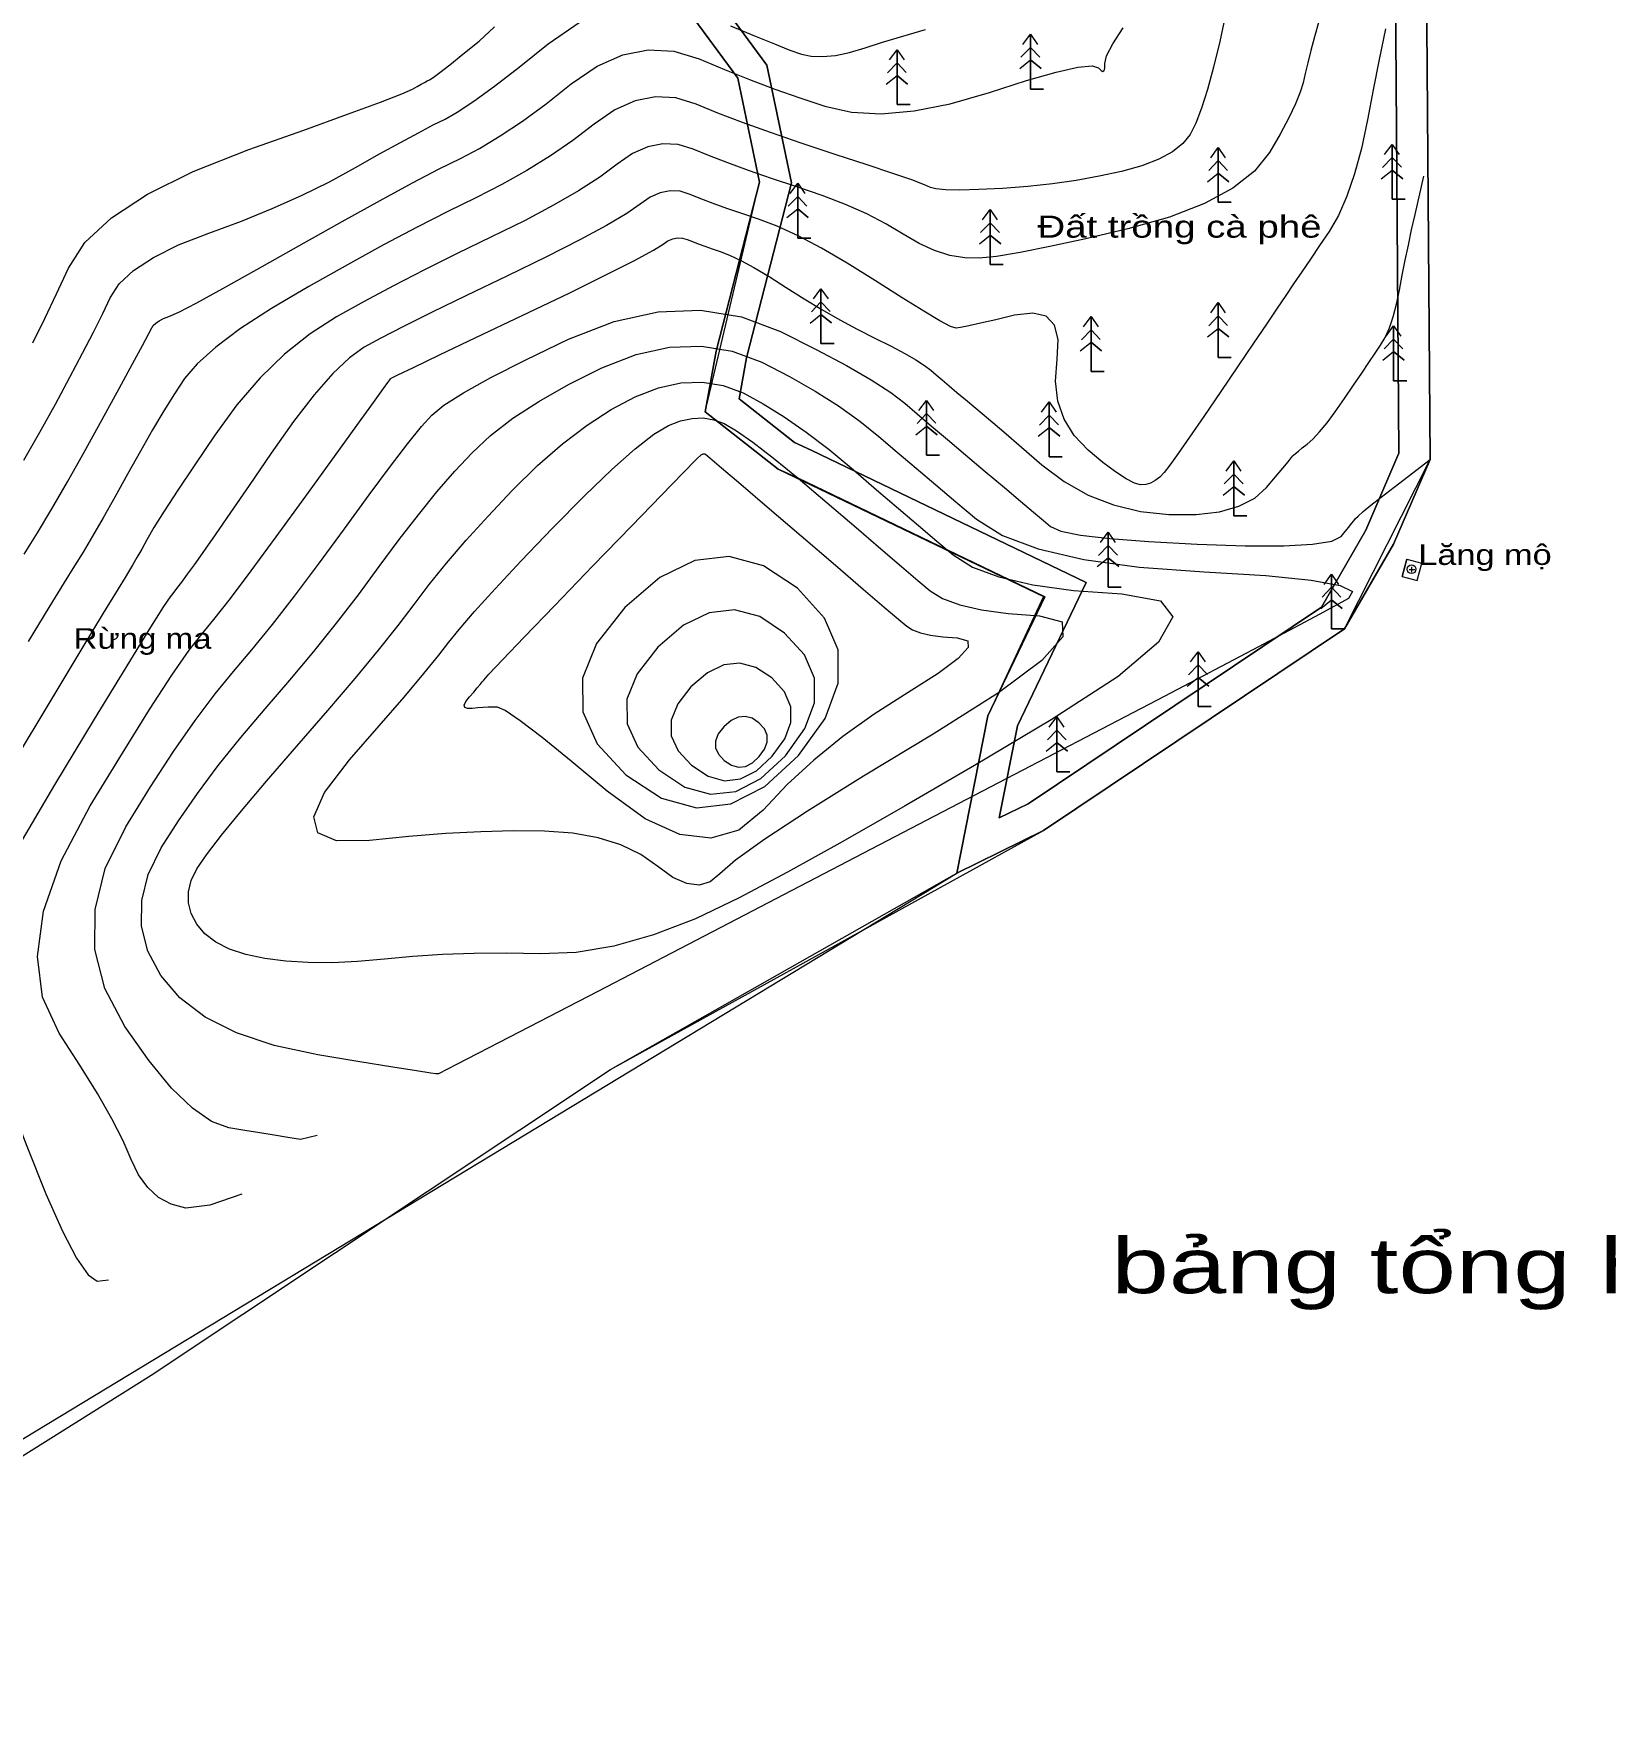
# Model space of a CAD drawing. Header units: metres. Extents: x 532950 to 537618, y 1849954 to 1853119.
# Drawn here: x 535865 to 536372, y 1850835 to 1851379 of the extents above; entities that cross this region are included whole.
import ezdxf

# ---------------------------------------------------------------- set-up
doc = ezdxf.new("R2010")
doc.units = ezdxf.units.M
doc.header["$LTSCALE"] = 3.1
for name, color, linetype, lineweight in [('12', 7, 'Continuous', 13), ('17', 7, 'Continuous', 13), ('28', 7, 'Continuous', 13), ('44', 7, 'Continuous', 13), ('55', 7, 'Continuous', 13), ('58', 7, 'Continuous', 13), ('60', 7, 'Continuous', 13)]:
    doc.layers.add(name, color=color, linetype=linetype, lineweight=lineweight)

msp = doc.modelspace()

# ---------------------------------------------------------------- linework, layer by layer
at = {"layer": '12'}
msp.add_lwpolyline([(536303.75, 1851437.51), (536305.22, 1851243.54), (536294.53, 1851218.71), (536280.22, 1851193.93), (536185.74, 1851130.6), (536176.46, 1851126.06), (536182.31, 1851155.74), (536204.46, 1851201.91), (536115.9, 1851244.58), (536110.47, 1851247.03), (536092.65, 1851261.06), (536095.02, 1851274.29), (536109.51, 1851330.68), (536101.59, 1851368.58), (536077.5, 1851401.44)], dxfattribs=at)
at = {"layer": '17'}
for points in [[(536070.25, 1851394.42), (536092.25, 1851364.42), (536099.25, 1851330.92), (536085.25, 1851276.42), (536081.75, 1851256.92), (536105.25, 1851238.42), (536111.67, 1851235.51), (536191.12, 1851197.24), (536172.75, 1851158.92), (536162.74, 1851108.23), (536190.75, 1851121.92), (536287.72, 1851186.92), (536303.48, 1851214.22), (536315.23, 1851241.52), (536313.75, 1851437.42)], [(536077.5, 1851401.44), (536101.59, 1851368.58), (536109.51, 1851330.68), (536095.02, 1851274.29), (536092.65, 1851261.06), (536110.47, 1851247.03), (536115.9, 1851244.58), (536204.46, 1851201.91), (536182.31, 1851155.74), (536176.46, 1851126.06), (536185.74, 1851130.6), (536280.22, 1851193.93), (536294.53, 1851218.71), (536305.22, 1851243.54), (536303.75, 1851437.51)]]:
    msp.add_lwpolyline(points, dxfattribs=at)
at = {"layer": '28'}
msp.add_lwpolyline([(536303.75, 1851437.51), (536305.22, 1851243.54), (536294.53, 1851218.71), (536280.22, 1851193.93), (536185.74, 1851130.6), (536176.46, 1851126.06), (536182.31, 1851155.74), (536204.46, 1851201.91), (536115.9, 1851244.58), (536110.47, 1851247.03), (536092.65, 1851261.06), (536095.02, 1851274.29), (536109.51, 1851330.68), (536101.59, 1851368.58), (536077.5, 1851401.44)], dxfattribs=at)
at = {"layer": '44'}
msp.add_lwpolyline([(535773.25, 1850864.92), (535903.25, 1850946.42), (536051.25, 1851044.92), (536162.74, 1851108.23), (536172.75, 1851158.92), (536191.19, 1851197.2), (536105.25, 1851238.42), (536081.75, 1851256.92), (536085.25, 1851276.42), (536099.25, 1851330.92), (536092.25, 1851364.42), (536070.25, 1851394.42), (536033.25, 1851423.42), (536027.01, 1851427.69), (536013.59, 1851432.64), (535998.04, 1851428.88), (535962.54, 1851429.31), (535934.6, 1851426.62), (535908.67, 1851430.64), (535888.47, 1851425.95), (535885.54, 1851425.42), (535879.64, 1851388.24), (535843.04, 1851396.21)], dxfattribs=at)
at = {"layer": '55'}
for p, q in [((536183.46, 1851371.15), (536186.52, 1851374.35)), ((536186.52, 1851378.59), (536186.52, 1851360.92)), ((536189.5, 1851371.21), (536186.52, 1851374.35)), ((536140.46, 1851366.15), (536143.52, 1851369.35)), ((536143.52, 1851373.59), (536143.52, 1851355.92)), ((536146.5, 1851366.21), (536143.52, 1851369.35)), ((536183.04, 1851367.52), (536186.52, 1851370.3)), ((536189.93, 1851367.53), (536186.52, 1851370.3)), ((536140.04, 1851362.52), (536143.52, 1851365.3)), ((536146.93, 1851362.53), (536143.52, 1851365.3)), ((536186.52, 1851360.92), (536190.72, 1851360.92)), ((536143.52, 1851355.92), (536147.72, 1851355.92)), ((536247.02, 1851342.09), (536247.02, 1851324.42)), ((536303.02, 1851343.09), (536303.02, 1851325.42)), ((536243.96, 1851334.65), (536247.02, 1851337.85)), ((536250, 1851334.71), (536247.02, 1851337.85)), ((536299.96, 1851335.65), (536303.02, 1851338.85)), ((536306, 1851335.71), (536303.02, 1851338.85)), ((536111.52, 1851330.59), (536111.52, 1851312.92)), ((536243.54, 1851331.02), (536247.02, 1851333.8)), ((536250.43, 1851331.03), (536247.02, 1851333.8)), ((536299.54, 1851332.02), (536303.02, 1851334.8)), ((536306.43, 1851332.03), (536303.02, 1851334.8)), ((536108.46, 1851323.15), (536111.52, 1851326.35)), ((536114.5, 1851323.21), (536111.52, 1851326.35)), ((536303.02, 1851325.42), (536307.22, 1851325.42)), ((536108.04, 1851319.52), (536111.52, 1851322.3)), ((536114.93, 1851319.53), (536111.52, 1851322.3)), ((536173.52, 1851322.09), (536173.52, 1851304.42)), ((536247.02, 1851324.42), (536251.22, 1851324.42)), ((536170.46, 1851314.65), (536173.52, 1851317.85)), ((536176.5, 1851314.71), (536173.52, 1851317.85)), ((536111.52, 1851312.92), (536115.72, 1851312.92)), ((536170.04, 1851311.02), (536173.52, 1851313.8)), ((536176.93, 1851311.03), (536173.52, 1851313.8)), ((536173.52, 1851304.42), (536177.72, 1851304.42)), ((536119.02, 1851296.59), (536119.02, 1851278.92)), ((536115.54, 1851285.52), (536119.02, 1851288.3)), ((536115.96, 1851289.15), (536119.02, 1851292.35)), ((536122, 1851289.21), (536119.02, 1851292.35)), ((536122.43, 1851285.53), (536119.02, 1851288.3)), ((536206.02, 1851287.59), (536206.02, 1851269.92)), ((536243.96, 1851284.65), (536247.02, 1851287.85)), ((536247.02, 1851292.09), (536247.02, 1851274.42)), ((536250, 1851284.71), (536247.02, 1851287.85)), ((536202.96, 1851280.15), (536206.02, 1851283.35)), ((536209, 1851280.21), (536206.02, 1851283.35)), ((536243.54, 1851281.02), (536247.02, 1851283.8)), ((536250.43, 1851281.03), (536247.02, 1851283.8)), ((536303.52, 1851284.59), (536303.52, 1851266.92)), ((536119.02, 1851278.92), (536123.22, 1851278.92)), ((536202.54, 1851276.52), (536206.02, 1851279.3)), ((536209.43, 1851276.53), (536206.02, 1851279.3)), ((536300.04, 1851273.52), (536303.52, 1851276.3)), ((536300.46, 1851277.15), (536303.52, 1851280.35)), ((536306.5, 1851277.21), (536303.52, 1851280.35)), ((536306.93, 1851273.53), (536303.52, 1851276.3)), ((536247.02, 1851274.42), (536251.22, 1851274.42)), ((536206.02, 1851269.92), (536210.22, 1851269.92)), ((536303.52, 1851266.92), (536307.72, 1851266.92)), ((536153.02, 1851260.59), (536153.02, 1851242.92)), ((536192.52, 1851260.09), (536192.52, 1851242.42)), ((536149.96, 1851253.15), (536153.02, 1851256.35)), ((536156, 1851253.21), (536153.02, 1851256.35)), ((536189.46, 1851252.65), (536192.52, 1851255.85)), ((536195.5, 1851252.71), (536192.52, 1851255.85)), ((536149.54, 1851249.52), (536153.02, 1851252.3)), ((536156.43, 1851249.53), (536153.02, 1851252.3)), ((536189.04, 1851249.02), (536192.52, 1851251.8)), ((536195.93, 1851249.03), (536192.52, 1851251.8)), ((536153.02, 1851242.92), (536157.22, 1851242.92)), ((536192.52, 1851242.42), (536196.72, 1851242.42)), ((536252.02, 1851241.09), (536252.02, 1851223.42)), ((536248.54, 1851230.02), (536252.02, 1851232.8)), ((536248.96, 1851233.65), (536252.02, 1851236.85)), ((536255, 1851233.71), (536252.02, 1851236.85)), ((536255.43, 1851230.03), (536252.02, 1851232.8)), ((536252.02, 1851223.42), (536256.22, 1851223.42)), ((536211.52, 1851218.09), (536211.52, 1851200.42)), ((536208.46, 1851210.65), (536211.52, 1851213.85)), ((536214.5, 1851210.71), (536211.52, 1851213.85)), ((536208.04, 1851207.02), (536211.52, 1851209.8)), ((536214.93, 1851207.03), (536211.52, 1851209.8)), ((536307.73, 1851209.45), (536306.24, 1851203.84)), ((536306.24, 1851203.84), (536307.73, 1851209.45)), ((536307.73, 1851209.45), (536312.56, 1851208.17)), ((536308.51, 1851206.09), (536310.39, 1851206.09)), ((536309.31, 1851206.99), (536309.31, 1851205.18)), ((536311.08, 1851202.56), (536312.56, 1851208.17)), ((536211.52, 1851200.42), (536215.72, 1851200.42)), ((536280.46, 1851197.15), (536283.52, 1851200.35)), ((536283.52, 1851204.59), (536283.52, 1851186.92)), ((536286.5, 1851197.21), (536283.52, 1851200.35)), ((536306.24, 1851203.84), (536311.08, 1851202.56)), ((536280.04, 1851193.52), (536283.52, 1851196.3)), ((536286.93, 1851193.53), (536283.52, 1851196.3)), ((536283.52, 1851186.92), (536287.72, 1851186.92)), ((536240.52, 1851179.59), (536240.52, 1851161.92)), ((536237.46, 1851172.15), (536240.52, 1851175.35)), ((536243.5, 1851172.21), (536240.52, 1851175.35)), ((536237.04, 1851168.52), (536240.52, 1851171.3)), ((536243.93, 1851168.53), (536240.52, 1851171.3)), ((536195.02, 1851158.59), (536195.02, 1851140.92)), ((536240.52, 1851161.92), (536244.72, 1851161.92)), ((536191.96, 1851151.15), (536195.02, 1851154.35)), ((536198, 1851151.21), (536195.02, 1851154.35)), ((536191.54, 1851147.52), (536195.02, 1851150.3)), ((536198.43, 1851147.53), (536195.02, 1851150.3)), ((536195.02, 1851140.92), (536199.22, 1851140.92))]:
    msp.add_line(p, q, dxfattribs=at)
for points in [[(535712.15, 1850835.21), (536162.74, 1851108.23), (536172.75, 1851158.92), (536191.12, 1851197.24), (536105.25, 1851238.42), (536081.75, 1851256.92), (536099.25, 1851330.92), (536092.25, 1851364.42), (536070.25, 1851394.42), (536033.25, 1851423.42), (535934.6, 1851426.62), (535909.25, 1851430.46), (535890.75, 1851425.42), (535873.75, 1851389.92), (535771.25, 1851398.92)], [(536033.25, 1851423.42), (536070.25, 1851394.42), (536092.25, 1851364.42), (536099.25, 1851330.92), (536085.25, 1851276.42), (536081.75, 1851256.92), (536105.25, 1851238.42), (536190.75, 1851197.42), (536172.75, 1851158.92), (536162.74, 1851108.23)], [(536279.37, 1851382.66), (536278.05, 1851377.73), (536276.88, 1851373.3), (536275.88, 1851369.36), (536275.04, 1851365.92), (536274.36, 1851362.97), (536273.45, 1851359.91), (536271.9, 1851356.13), (536269.73, 1851351.63), (536266.94, 1851346.41), (536263.51, 1851340.47), (536258.69, 1851334.44), (536251.72, 1851328.97), (536242.58, 1851324.06), (536231.29, 1851319.69), (536217.84, 1851315.88), (536204.31, 1851312.68), (536192.76, 1851310.13), (536183.19, 1851308.23), (536175.6, 1851306.98), (536170, 1851306.39), (536165.33, 1851306.49), (536160.54, 1851307.32), (536155.64, 1851308.87), (536150.61, 1851311.15), (536145.47, 1851314.16), (536139.95, 1851317.47), (536133.76, 1851320.66), (536126.91, 1851323.71), (536119.4, 1851326.65), (536111.23, 1851329.45), (536103.1, 1851332.13), (536095.69, 1851334.68), (536089.02, 1851337.1), (536083.07, 1851339.38), (536077.86, 1851341.54), (536073, 1851343.03), (536068.12, 1851343.29), (536063.22, 1851342.33), (536058.3, 1851340.14), (536053.36, 1851336.74), (536047.78, 1851332.58), (536040.93, 1851328.16), (536032.83, 1851323.47), (536023.46, 1851318.5), (536012.83, 1851313.26), (536001.82, 1851307.93), (535991.33, 1851302.69), (535981.35, 1851297.54), (535971.89, 1851292.47), (535962.94, 1851287.49), (535954.41, 1851282.02), (535946.23, 1851275.48), (535938.39, 1851267.87), (535930.89, 1851259.19), (535923.73, 1851249.43), (535917.26, 1851239.85), (535911.84, 1851231.68), (535907.47, 1851224.93), (535904.14, 1851219.6), (535901.87, 1851215.69), (535900.19, 1851212.64), (535898.65, 1851209.9), (535897.24, 1851207.47), (535895.98, 1851205.35), (535894.86, 1851203.55), (535892.58, 1851199.84), (535887.82, 1851192.01), (535880.61, 1851180.07), (535870.93, 1851164), (535858.78, 1851143.82)], [(535862.2, 1851241.33), (535867.35, 1851250.32), (535872.38, 1851259.38), (535877.06, 1851268.02), (535881.16, 1851275.77), (535884.68, 1851282.62), (535887.62, 1851288.56), (535889.98, 1851293.6), (535892.92, 1851298.11), (535897.57, 1851302.46), (535903.95, 1851306.64), (535912.04, 1851310.67), (535921.86, 1851314.53), (535932.29, 1851318.39), (535942.23, 1851322.44), (535951.68, 1851326.66), (535960.64, 1851331.06), (535969.11, 1851335.64), (535976.85, 1851340), (535983.59, 1851343.74), (535989.35, 1851346.86), (535994.12, 1851349.36), (535997.9, 1851351.24), (536001.87, 1851353.47), (536007.17, 1851357), (536013.83, 1851361.85), (536021.82, 1851368.01), (536031.16, 1851375.48), (536041.16, 1851382.38)], [(535862.32, 1851211.07), (535866.57, 1851217.9), (535871.22, 1851225.65), (535876.25, 1851234.33), (535881.67, 1851243.93), (535887.48, 1851254.46), (535892.92, 1851264.44), (535897.23, 1851272.38), (535900.42, 1851278.28), (535902.47, 1851282.14), (535903.4, 1851283.96), (535903.91, 1851284.75), (535904.73, 1851285.51), (535905.84, 1851286.25), (535907.26, 1851286.95), (535908.98, 1851287.63), (535912.15, 1851289.06), (535917.92, 1851292.06), (535926.29, 1851296.61), (535937.26, 1851302.72), (535950.83, 1851310.38), (535964.81, 1851318.27), (535977, 1851325.03), (535987.41, 1851330.67), (535996.04, 1851335.18), (536002.88, 1851338.58), (536009.06, 1851341.81), (536015.72, 1851345.82), (536022.86, 1851350.62), (536030.47, 1851356.2), (536038.56, 1851362.57), (536046.87, 1851368.3), (536055.15, 1851371.97), (536063.39, 1851373.59), (536071.6, 1851373.15), (536079.78, 1851370.65), (536087.92, 1851367.22), (536096.04, 1851363.98), (536104.14, 1851360.92), (536112.21, 1851358.05), (536120.26, 1851355.36), (536128.81, 1851353.47), (536138.39, 1851352.97), (536149.01, 1851353.87), (536160.65, 1851356.16), (536173.32, 1851359.85), (536185.28, 1851363.68), (536194.78, 1851366.38), (536201.81, 1851367.97), (536206.38, 1851368.43), (536208.48, 1851367.77), (536209.26, 1851366.86), (536209.84, 1851366.54), (536210.24, 1851366.83), (536210.43, 1851367.72), (536210.44, 1851369.2), (536211.04, 1851371.67), (536213.01, 1851375.51), (536216.36, 1851380.7)], [(535865.09, 1851279.16), (535868.94, 1851286.95), (535872.77, 1851294.98), (535876.57, 1851303.24), (535881.92, 1851311.47), (535890.42, 1851319.41), (535902.05, 1851327.04), (535916.82, 1851334.38), (535934.73, 1851341.42), (535952.43, 1851347.72), (535966.54, 1851352.81), (535977.07, 1851356.71), (535984.02, 1851359.41), (535987.4, 1851360.9), (535988.88, 1851361.74), (535990.18, 1851362.46), (535991.29, 1851363.06), (535992.2, 1851363.54), (535992.93, 1851363.9), (535994.08, 1851364.64), (535996.25, 1851366.26), (535999.46, 1851368.76), (536003.69, 1851372.13), (536008.96, 1851376.38), (536013.82, 1851380.95)], [(536300.89, 1851380.34), (536298.84, 1851370.48), (536296.9, 1851360.69), (536295.07, 1851350.96), (536293.15, 1851341.76), (536290.95, 1851333.57), (536288.48, 1851326.38), (536285.73, 1851320.2), (536282.71, 1851315.02), (536279.63, 1851310.46), (536276.69, 1851306.12), (536273.91, 1851302), (536271.27, 1851298.1), (536268.79, 1851294.43), (536266.02, 1851290.34), (536262.54, 1851285.19), (536258.36, 1851279), (536253.46, 1851271.76), (536247.85, 1851263.47), (536242.35, 1851255.38), (536237.77, 1851248.71), (536234.11, 1851243.48), (536231.37, 1851239.69), (536229.54, 1851237.33), (536228.15, 1851235.85), (536226.7, 1851234.72), (536225.19, 1851233.94), (536223.63, 1851233.5), (536222.01, 1851233.4), (536220.01, 1851233.9), (536217.32, 1851235.27), (536213.94, 1851237.51), (536209.86, 1851240.61), (536205.08, 1851244.57), (536200.59, 1851249.26), (536197.35, 1851254.53), (536195.35, 1851260.38), (536194.61, 1851266.81), (536195.13, 1851273.82), (536195.49, 1851280.22), (536194.29, 1851284.85), (536191.54, 1851287.69), (536187.24, 1851288.75), (536181.38, 1851288.03), (536175.32, 1851286.57), (536170.41, 1851285.43), (536166.64, 1851284.6), (536164.02, 1851284.08), (536162.55, 1851283.87), (536160.79, 1851284.44), (536157.32, 1851286.25), (536152.13, 1851289.3), (536145.22, 1851293.59), (536136.6, 1851299.12), (536127.5, 1851304.84), (536119.18, 1851309.69), (536111.64, 1851313.67), (536104.88, 1851316.78), (536098.89, 1851319.02), (536093.53, 1851320.78), (536088.65, 1851322.46), (536084.25, 1851324.06), (536080.34, 1851325.57), (536076.9, 1851326.99), (536073.7, 1851327.97), (536070.48, 1851328.14), (536067.25, 1851327.5), (536064.01, 1851326.07), (536060.76, 1851323.82), (536056.43, 1851320.77), (536049.97, 1851316.93), (536041.38, 1851312.29), (536030.65, 1851306.84), (536017.8, 1851300.6), (536004.83, 1851294.37), (535993.75, 1851288.97), (535984.56, 1851284.38), (535977.27, 1851280.63), (535971.88, 1851277.69), (535967.12, 1851274.3), (535961.74, 1851269.2), (535955.73, 1851262.37), (535949.1, 1851253.82), (535941.85, 1851243.55), (535934.81, 1851233.21), (535928.81, 1851224.43), (535923.85, 1851217.24), (535919.93, 1851211.61), (535917.06, 1851207.56), (535914.86, 1851204.54), (535912.99, 1851202.01), (535911.44, 1851199.95), (535910.22, 1851198.39), (535909.31, 1851197.3), (535907.23, 1851194.2), (535902.47, 1851186.59), (535895.03, 1851174.46), (535884.91, 1851157.81), (535872.1, 1851136.65)], [(536249.25, 1851384.42), (536247.47, 1851376.29), (536245.49, 1851367.94), (536243.56, 1851360.76), (536241.66, 1851354.76), (536239.79, 1851349.93), (536237.96, 1851346.29), (536235.63, 1851343.37), (536232.25, 1851340.72), (536227.83, 1851338.34), (536222.36, 1851336.23), (536215.85, 1851334.39), (536208.68, 1851332.8), (536201.26, 1851331.46), (536193.58, 1851330.36), (536185.64, 1851329.52), (536177.45, 1851328.92), (536169.86, 1851328.55), (536163.76, 1851328.39), (536159.14, 1851328.45), (536156.01, 1851328.72), (536154.35, 1851329.2), (536152.39, 1851330.11), (536148.33, 1851331.63), (536142.17, 1851333.76), (536133.92, 1851336.51), (536123.57, 1851339.88), (536112.66, 1851343.47), (536102.73, 1851346.89), (536093.78, 1851350.13), (536085.81, 1851353.2), (536078.82, 1851356.1), (536072.3, 1851358.09), (536065.75, 1851358.44), (536059.18, 1851357.15), (536052.58, 1851354.22), (536045.96, 1851349.65), (536039.13, 1851344.39), (536031.9, 1851339.39), (536024.28, 1851334.65), (536016.26, 1851330.16), (536007.85, 1851325.92), (535998.81, 1851321.49), (535988.91, 1851316.42), (535978.14, 1851310.69), (535966.5, 1851304.32), (535953.99, 1851297.3), (535942.04, 1851290.24), (535932.06, 1851283.73), (535924.05, 1851277.79), (535918.01, 1851272.42), (535913.95, 1851267.6), (535910.75, 1851262.74), (535907.32, 1851257.23), (535903.65, 1851251.07), (535899.75, 1851244.26), (535895.61, 1851236.79), (535891.53, 1851229.38), (535887.78, 1851222.73), (535884.38, 1851216.83), (535881.32, 1851211.7), (535878.59, 1851207.31)], [(536089.86, 1851381.3), (536097.62, 1851378.04), (536104.02, 1851375.45), (536109.04, 1851373.5), (536112.7, 1851372.22), (536115.9, 1851371.53), (536119.55, 1851371.38), (536123.65, 1851371.77), (536128.21, 1851372.7), (536133.22, 1851374.17), (536138.87, 1851375.99), (536145.37, 1851377.98), (536152.71, 1851380.14)], [(536183.46, 1851371.15), (536186.52, 1851374.35), (536189.5, 1851371.21)], [(536184.09, 1851375.3), (536186.52, 1851378.59), (536188.79, 1851375.3)], [(536184.09, 1851375.3), (536186.52, 1851378.59), (536188.79, 1851375.3)], [(536190.72, 1851360.92), (536186.52, 1851360.92), (536186.52, 1851378.59)], [(536140.46, 1851366.15), (536143.52, 1851369.35), (536146.5, 1851366.21)], [(536141.09, 1851370.3), (536143.52, 1851373.59), (536145.79, 1851370.3)], [(536141.09, 1851370.3), (536143.52, 1851373.59), (536145.79, 1851370.3)], [(536147.72, 1851355.92), (536143.52, 1851355.92), (536143.52, 1851373.59)], [(536183.04, 1851367.52), (536186.52, 1851370.3), (536189.93, 1851367.53)], [(536140.04, 1851362.52), (536143.52, 1851365.3), (536146.93, 1851362.53)], [(536244.59, 1851338.8), (536247.02, 1851342.09), (536249.29, 1851338.8)], [(536244.59, 1851338.8), (536247.02, 1851342.09), (536249.29, 1851338.8)], [(536251.22, 1851324.42), (536247.02, 1851324.42), (536247.02, 1851342.09)], [(536300.59, 1851339.8), (536303.02, 1851343.09), (536305.29, 1851339.8)], [(536300.59, 1851339.8), (536303.02, 1851343.09), (536305.29, 1851339.8)], [(536307.22, 1851325.42), (536303.02, 1851325.42), (536303.02, 1851343.09)], [(536243.96, 1851334.65), (536247.02, 1851337.85), (536250, 1851334.71)], [(536299.96, 1851335.65), (536303.02, 1851338.85), (536306, 1851335.71)], [(536109.09, 1851327.3), (536111.52, 1851330.59), (536113.79, 1851327.3)], [(536109.09, 1851327.3), (536111.52, 1851330.59), (536113.79, 1851327.3)], [(536115.72, 1851312.92), (536111.52, 1851312.92), (536111.52, 1851330.59)], [(536243.54, 1851331.02), (536247.02, 1851333.8), (536250.43, 1851331.03)], [(536272.85, 1851244.27), (536274.09, 1851245.26), (536275.66, 1851246.47), (536277.52, 1851248.12), (536279.65, 1851250.41), (536282.05, 1851253.35), (536284.72, 1851256.94), (536287.67, 1851261.18), (536290.6, 1851265.51), (536293.23, 1851269.39), (536295.55, 1851272.83), (536297.57, 1851275.81), (536299.28, 1851278.35), (536300.77, 1851280.9), (536302.13, 1851283.96), (536303.35, 1851287.51), (536304.44, 1851291.56), (536305.39, 1851296.1), (536306.29, 1851300.91), (536307.25, 1851305.75), (536308.26, 1851310.62), (536309.32, 1851315.53), (536310.43, 1851320.46), (536313.28, 1851332.83)], [(536299.54, 1851332.02), (536303.02, 1851334.8), (536306.43, 1851332.03)], [(536108.46, 1851323.15), (536111.52, 1851326.35), (536114.5, 1851323.21)], [(536108.04, 1851319.52), (536111.52, 1851322.3), (536114.93, 1851319.53)], [(536171.09, 1851318.8), (536173.52, 1851322.09), (536175.79, 1851318.8)], [(536171.09, 1851318.8), (536173.52, 1851322.09), (536175.79, 1851318.8)], [(536177.72, 1851304.42), (536173.52, 1851304.42), (536173.52, 1851322.09)], [(536170.46, 1851314.65), (536173.52, 1851317.85), (536176.5, 1851314.71)], [(535932.46, 1851004.8), (535922.18, 1851001.25), (535914.37, 1851000.24), (535909.72, 1851001.51), (535905.64, 1851003.72), (535902.12, 1851006.87), (535899.17, 1851010.95), (535896.79, 1851015.96), (535894.18, 1851021.97), (535890.56, 1851029.04), (535885.92, 1851037.18), (535880.26, 1851046.38), (535873.59, 1851056.64), (535868.24, 1851068.21), (535866.57, 1851081.32), (535868.56, 1851095.96), (535874.23, 1851112.15), (535883.57, 1851129.89), (535893.95, 1851146.9), (535902.74, 1851160.95), (535909.93, 1851172.02), (535915.53, 1851180.13), (535919.53, 1851185.26), (535923.44, 1851189.96), (535928.75, 1851196.75), (535935.46, 1851205.65), (535943.56, 1851216.63), (535953.07, 1851229.72), (535962.29, 1851242.49), (535969.54, 1851252.54), (535974.82, 1851259.86), (535978.12, 1851264.46), (535979.45, 1851266.33), (535979.78, 1851266.8), (535980.08, 1851267.19), (535980.36, 1851267.5), (535980.6, 1851267.73), (535980.82, 1851267.88), (535982.66, 1851268.78), (535987.78, 1851271.23), (535996.17, 1851275.24), (536007.83, 1851280.81), (536022.77, 1851287.94), (536037.85, 1851295.19), (536049.93, 1851301.11), (536059, 1851305.7), (536065.08, 1851308.97), (536068.15, 1851310.91), (536069.72, 1851311.99), (536071.29, 1851312.68), (536072.85, 1851312.99), (536074.4, 1851312.9), (536075.94, 1851312.43), (536077.6, 1851311.75), (536079.49, 1851311.02), (536081.61, 1851310.25), (536083.96, 1851309.44), (536086.55, 1851308.59), (536089.56, 1851307.43), (536093.19, 1851305.69), (536097.44, 1851303.37), (536102.32, 1851300.47), (536107.81, 1851297), (536113.59, 1851293.33), (536119.34, 1851289.87), (536125.06, 1851286.6), (536130.73, 1851283.53), (536136.37, 1851280.67), (536141.6, 1851278.04), (536146.01, 1851275.69), (536149.62, 1851273.62), (536152.42, 1851271.83), (536154.42, 1851270.32), (536156.14, 1851268.85), (536158.11, 1851267.17), (536160.35, 1851265.28), (536162.83, 1851263.17), (536165.58, 1851260.86), (536168.86, 1851258.09), (536172.96, 1851254.6), (536177.89, 1851250.4), (536183.64, 1851245.48), (536190.2, 1851239.84), (536197.42, 1851234.4), (536205.12, 1851230.08), (536213.3, 1851226.88), (536221.96, 1851224.79), (536231.1, 1851223.82), (536239.86, 1851223.84), (536247.39, 1851224.72), (536253.69, 1851226.45), (536258.76, 1851229.04), (536262.59, 1851232.49), (536265.5, 1851236), (536267.8, 1851238.78), (536269.48, 1851240.81), (536270.54, 1851242.11), (536270.99, 1851242.67), (536271.3, 1851242.98), (536271.91, 1851243.51), (536272.85, 1851244.27)], [(536170.04, 1851311.02), (536173.52, 1851313.8), (536176.93, 1851311.03)], [(536116.59, 1851293.3), (536119.02, 1851296.59), (536121.29, 1851293.3)], [(536116.59, 1851293.3), (536119.02, 1851296.59), (536121.29, 1851293.3)], [(536123.22, 1851278.92), (536119.02, 1851278.92), (536119.02, 1851296.59)], [(535956.7, 1851023.63), (535951.36, 1851022.38), (535947.27, 1851023.05), (535942.9, 1851023.77), (535938.27, 1851024.53), (535933.38, 1851025.33), (535928.22, 1851026.18), (535922.64, 1851028.18), (535916.51, 1851032.43), (535909.82, 1851038.95), (535902.56, 1851047.72), (535894.75, 1851058.75), (535888.29, 1851071.05), (535885.09, 1851083.64), (535885.15, 1851096.52), (535888.46, 1851109.67), (535895.04, 1851123.12), (535902.99, 1851135.99), (535910.44, 1851147.44), (535917.38, 1851157.46), (535923.82, 1851166.06), (535929.75, 1851173.22), (535935.72, 1851180.22), (535942.28, 1851188.32), (535949.42, 1851197.51), (535957.16, 1851207.8), (535965.48, 1851219.18), (535973.49, 1851230.19), (535980.32, 1851239.36), (535985.94, 1851246.7), (535990.38, 1851252.19), (535993.61, 1851255.85), (535997.49, 1851259.02), (536003.83, 1851263.05), (536012.65, 1851267.94), (536023.93, 1851273.7), (536037.68, 1851280.32), (536052.41, 1851286.06), (536066.6, 1851289.17), (536080.26, 1851289.66), (536093.39, 1851287.52), (536105.99, 1851282.76), (536117.46, 1851276.98), (536127.2, 1851271.78), (536135.22, 1851267.16), (536141.5, 1851263.11), (536146.06, 1851259.65), (536150.05, 1851256.23), (536154.64, 1851252.33), (536159.82, 1851247.94), (536165.59, 1851243.06), (536171.95, 1851237.7), (536178.12, 1851232.51), (536183.32, 1851228.13), (536187.53, 1851224.58), (536190.76, 1851221.83), (536193.01, 1851219.91), (536196.31, 1851218.47), (536202.68, 1851217.19), (536212.11, 1851216.06), (536224.62, 1851215.08), (536240.19, 1851214.25), (536255.73, 1851213.75), (536268.14, 1851213.75), (536277.42, 1851214.25), (536283.57, 1851215.25), (536286.58, 1851216.75), (536287.93, 1851218.37), (536289.06, 1851219.76), (536289.99, 1851220.9), (536290.71, 1851221.8), (536291.21, 1851222.47), (536292.04, 1851223.31), (536293.7, 1851224.75), (536296.2, 1851226.79), (536299.54, 1851229.43), (536303.73, 1851232.67), (536315.23, 1851241.52)], [(536115.54, 1851285.52), (536119.02, 1851288.3), (536122.43, 1851285.53)], [(536115.96, 1851289.15), (536119.02, 1851292.35), (536122, 1851289.21)], [(536203.59, 1851284.3), (536206.02, 1851287.59), (536208.29, 1851284.3)], [(536203.59, 1851284.3), (536206.02, 1851287.59), (536208.29, 1851284.3)], [(536210.22, 1851269.92), (536206.02, 1851269.92), (536206.02, 1851287.59)], [(536243.96, 1851284.65), (536247.02, 1851287.85), (536250, 1851284.71)], [(536244.59, 1851288.8), (536247.02, 1851292.09), (536249.29, 1851288.8)], [(536244.59, 1851288.8), (536247.02, 1851292.09), (536249.29, 1851288.8)], [(536251.22, 1851274.42), (536247.02, 1851274.42), (536247.02, 1851292.09)], [(536202.96, 1851280.15), (536206.02, 1851283.35), (536209, 1851280.21)], [(536243.54, 1851281.02), (536247.02, 1851283.8), (536250.43, 1851281.03)], [(536301.09, 1851281.3), (536303.52, 1851284.59), (536305.79, 1851281.3)], [(536301.09, 1851281.3), (536303.52, 1851284.59), (536305.79, 1851281.3)], [(536307.72, 1851266.92), (536303.52, 1851266.92), (536303.52, 1851284.59)], [(536202.54, 1851276.52), (536206.02, 1851279.3), (536209.43, 1851276.53)], [(536300.04, 1851273.52), (536303.52, 1851276.3), (536306.93, 1851273.53)], [(536300.46, 1851277.15), (536303.52, 1851280.35), (536306.5, 1851277.21)], [(536150.59, 1851257.3), (536153.02, 1851260.59), (536155.29, 1851257.3)], [(536150.59, 1851257.3), (536153.02, 1851260.59), (536155.29, 1851257.3)], [(536157.22, 1851242.92), (536153.02, 1851242.92), (536153.02, 1851260.59)], [(536190.09, 1851256.8), (536192.52, 1851260.09), (536194.79, 1851256.8)], [(536190.09, 1851256.8), (536192.52, 1851260.09), (536194.79, 1851256.8)], [(536196.72, 1851242.42), (536192.52, 1851242.42), (536192.52, 1851260.09)], [(536149.96, 1851253.15), (536153.02, 1851256.35), (536156, 1851253.21)], [(536189.46, 1851252.65), (536192.52, 1851255.85), (536195.5, 1851252.71)], [(536149.54, 1851249.52), (536153.02, 1851252.3), (536156.43, 1851249.53)], [(536189.04, 1851249.02), (536192.52, 1851251.8), (536195.93, 1851249.03)], [(536249.59, 1851237.8), (536252.02, 1851241.09), (536254.29, 1851237.8)], [(536249.59, 1851237.8), (536252.02, 1851241.09), (536254.29, 1851237.8)], [(536256.22, 1851223.42), (536252.02, 1851223.42), (536252.02, 1851241.09)], [(536248.54, 1851230.02), (536252.02, 1851232.8), (536255.43, 1851230.03)], [(536248.96, 1851233.65), (536252.02, 1851236.85), (536255, 1851233.71)], [(536209.09, 1851214.8), (536211.52, 1851218.09), (536213.79, 1851214.8)], [(536209.09, 1851214.8), (536211.52, 1851218.09), (536213.79, 1851214.8)], [(536215.72, 1851200.42), (536211.52, 1851200.42), (536211.52, 1851218.09)], [(536208.46, 1851210.65), (536211.52, 1851213.85), (536214.5, 1851210.71)], [(535878.59, 1851207.31), (535875.22, 1851201.93), (535870.23, 1851193.81), (535863.62, 1851182.93)], [(536208.04, 1851207.02), (536211.52, 1851209.8), (536214.93, 1851207.03)], [(536280.46, 1851197.15), (536283.52, 1851200.35), (536286.5, 1851197.21)], [(536281.09, 1851201.3), (536283.52, 1851204.59), (536285.79, 1851201.3)], [(536281.09, 1851201.3), (536283.52, 1851204.59), (536285.79, 1851201.3)], [(536287.72, 1851186.92), (536283.52, 1851186.92), (536283.52, 1851204.59)], [(536280.04, 1851193.52), (536283.52, 1851196.3), (536286.93, 1851193.53)], [(536238.09, 1851176.3), (536240.52, 1851179.59), (536242.79, 1851176.3)], [(536238.09, 1851176.3), (536240.52, 1851179.59), (536242.79, 1851176.3)], [(536244.72, 1851161.92), (536240.52, 1851161.92), (536240.52, 1851179.59)], [(536237.46, 1851172.15), (536240.52, 1851175.35), (536243.5, 1851172.21)], [(536237.04, 1851168.52), (536240.52, 1851171.3), (536243.93, 1851168.53)], [(536192.59, 1851155.3), (536195.02, 1851158.59), (536197.29, 1851155.3)], [(536192.59, 1851155.3), (536195.02, 1851158.59), (536197.29, 1851155.3)], [(536199.22, 1851140.92), (536195.02, 1851140.92), (536195.02, 1851158.59)], [(536191.96, 1851151.15), (536195.02, 1851154.35), (536198, 1851151.21)], [(536191.54, 1851147.52), (536195.02, 1851150.3), (536198.43, 1851147.53)], [(535872.1, 1851136.65), (535859.58, 1851115.27), (535850.29, 1851097.96), (535844.24, 1851084.71), (535841.42, 1851075.54), (535841.84, 1851070.44), (535844.33, 1851065.98), (535847.71, 1851058.73), (535851.99, 1851048.7), (535857.16, 1851035.87), (535863.22, 1851020.26), (535869.33, 1851004.91), (535874.65, 1850992.89), (535879.17, 1850984.18), (535882.9, 1850978.78), (535885.83, 1850976.71), (535889.45, 1850977.18)]]:
    msp.add_lwpolyline(points, dxfattribs=at)
for points in [[(536143.6, 1851243.92), (536149.69, 1851238.72), (536155.98, 1851233.38), (536162.47, 1851227.89), (536169.15, 1851222.26), (536177.5, 1851217.02), (536189.01, 1851212.71), (536203.67, 1851209.33), (536221.49, 1851206.88), (536242.46, 1851205.35), (536262.35, 1851204.15), (536276.95, 1851202.7), (536286.25, 1851200.98), (536290.25, 1851199.01), (536288.95, 1851196.77), (536279.74, 1851191.7), (536260, 1851181.2), (536229.75, 1851165.29), (536188.97, 1851143.96), (536137.67, 1851117.21), (536086.75, 1851090.69), (536047.1, 1851070.07), (536018.72, 1851055.34), (536001.62, 1851046.51), (535995.8, 1851043.57), (535995.62, 1851043.57), (535995.44, 1851043.57), (535995.28, 1851043.56), (535995.12, 1851043.55), (535994.97, 1851043.54), (535993.33, 1851043.77), (535988.7, 1851044.5), (535981.09, 1851045.73), (535970.5, 1851047.46), (535956.92, 1851049.68), (535942.84, 1851052.69), (535930.74, 1851056.75), (535920.62, 1851061.86), (535912.48, 1851068.04), (535906.33, 1851075.27), (535902.2, 1851083.12), (535900.16, 1851091.16), (535900.2, 1851099.37), (535902.31, 1851107.77), (535906.51, 1851116.35), (535912.04, 1851125.08), (535918.15, 1851133.93), (535924.84, 1851142.9), (535932.11, 1851151.98), (535939.97, 1851161.18), (535947.95, 1851170.42), (535955.62, 1851179.63), (535962.97, 1851188.79), (535969.99, 1851197.91), (535976.7, 1851207), (535983.13, 1851215.72), (535989.34, 1851223.75), (535995.32, 1851231.09), (536001.07, 1851237.74), (536006.6, 1851243.7), (536012.6, 1851249.28), (536019.78, 1851254.81), (536028.15, 1851260.28), (536037.69, 1851265.68), (536048.41, 1851271.03), (536059.52, 1851275.36), (536070.22, 1851277.71), (536080.53, 1851278.08), (536090.44, 1851276.47), (536099.95, 1851272.88), (536108.9, 1851268.26), (536117.16, 1851263.56), (536124.71, 1851258.78), (536131.56, 1851253.91), (536137.71, 1851248.97)], [(536066.63, 1851264.67), (536073.85, 1851266.26), (536080.81, 1851266.5), (536087.49, 1851265.42), (536093.91, 1851262.99), (536100.35, 1851259.53), (536107.12, 1851255.33), (536114.2, 1851250.39), (536121.62, 1851244.71), (536129.35, 1851238.29), (536136.96, 1851231.76), (536144, 1851225.74), (536150.46, 1851220.24), (536156.34, 1851215.24), (536161.65, 1851210.76), (536167.84, 1851206.88), (536176.37, 1851203.69), (536187.23, 1851201.19), (536200.42, 1851199.37), (536215.95, 1851198.23), (536228.4, 1851195.98), (536232.35, 1851190.79), (536227.79, 1851182.67), (536214.74, 1851171.61), (536193.18, 1851157.62), (536168.51, 1851142.96), (536146.12, 1851129.89), (536126.02, 1851118.41), (536108.19, 1851108.52), (536092.64, 1851100.22), (536078.55, 1851093.5), (536065.11, 1851088.34), (536052.31, 1851084.74), (536040.16, 1851082.7), (536028.65, 1851082.22), (536017.69, 1851082.4), (536007.18, 1851082.32), (535997.13, 1851081.97), (535987.54, 1851081.37), (535978.41, 1851080.51), (535969.74, 1851079.72), (535961.54, 1851079.35), (535953.83, 1851079.39), (535946.58, 1851079.84), (535939.82, 1851080.71), (535933.72, 1851082.01), (535928.47, 1851083.77), (535924.09, 1851085.98), (535920.57, 1851088.66), (535917.9, 1851091.79), (535916.11, 1851095.19), (535915.23, 1851098.67), (535915.25, 1851102.23), (535916.16, 1851105.87), (535917.98, 1851109.59), (535921.08, 1851114.17), (535925.86, 1851120.42), (535932.3, 1851128.34), (535940.41, 1851137.91), (535950.19, 1851149.14), (535960.19, 1851160.62), (535968.96, 1851170.93), (535976.51, 1851180.07), (535982.83, 1851188.03), (535987.92, 1851194.82), (535992.77, 1851201.25), (535998.36, 1851208.14), (536004.7, 1851215.49), (536011.77, 1851223.29), (536019.59, 1851231.55), (536027.72, 1851239.55), (536035.74, 1851246.57), (536043.65, 1851252.61), (536051.44, 1851257.67), (536059.13, 1851261.75)], [(536073.73, 1851253.98), (536077.48, 1851254.8), (536081.08, 1851254.93), (536084.54, 1851254.36), (536087.87, 1851253.11), (536091.79, 1851250.81), (536097.07, 1851247.11), (536103.7, 1851242.01), (536111.67, 1851235.51), (536121, 1851227.62), (536130.33, 1851219.61), (536138.31, 1851212.76), (536144.94, 1851207.09), (536150.22, 1851202.59), (536154.16, 1851199.26), (536158.18, 1851196.74), (536163.72, 1851194.67), (536170.78, 1851193.04), (536179.36, 1851191.86), (536189.45, 1851191.12), (536196.76, 1851189.19), (536196.99, 1851184.42), (536190.13, 1851176.8), (536176.19, 1851166.35), (536155.16, 1851153.05), (536132.76, 1851139.48), (536114.68, 1851128.18), (536100.94, 1851119.17), (536091.53, 1851112.43), (536086.45, 1851107.97), (536083.32, 1851105.41), (536079.75, 1851104.37), (536075.76, 1851104.85), (536071.34, 1851106.86), (536066.49, 1851110.38), (536060.97, 1851114.26), (536054.55, 1851117.34), (536047.24, 1851119.61), (536039.03, 1851121.08), (536029.91, 1851121.74), (536020.01, 1851121.83), (536009.43, 1851121.58), (535998.15, 1851120.99), (535986.2, 1851120.06), (535973.56, 1851118.78), (535962.92, 1851118.66), (535956.95, 1851121.2), (535955.66, 1851126.38), (535959.05, 1851134.23), (535967.11, 1851144.72), (535976.71, 1851155.7), (535984.71, 1851164.98), (535991.12, 1851172.56), (535995.93, 1851178.45), (535999.14, 1851182.64), (536002.41, 1851186.78), (536007.39, 1851192.53), (536014.07, 1851199.89), (536022.47, 1851208.84), (536032.57, 1851219.41), (536042.83, 1851229.82), (536051.69, 1851238.33), (536059.14, 1851244.94), (536065.2, 1851249.65), (536069.85, 1851252.46)], [(536080.84, 1851243.28), (536081.1, 1851243.34), (536081.35, 1851243.35), (536081.6, 1851243.31), (536081.83, 1851243.22), (536083.24, 1851242.08), (536087.03, 1851238.89), (536093.19, 1851233.63), (536101.73, 1851226.31), (536112.65, 1851216.94), (536123.69, 1851207.45), (536132.61, 1851199.79), (536139.42, 1851193.95), (536144.1, 1851189.95), (536146.67, 1851187.77), (536148.52, 1851186.6), (536151.08, 1851185.65), (536154.34, 1851184.89), (536158.29, 1851184.35), (536162.95, 1851184.01), (536166.32, 1851183.12), (536166.43, 1851180.91), (536163.26, 1851177.4), (536156.83, 1851172.58), (536147.13, 1851166.44), (536136.19, 1851159.5), (536126.05, 1851152.24), (536116.71, 1851144.66), (536108.17, 1851136.77), (536100.42, 1851128.56), (536092.54, 1851122.11), (536083.57, 1851119.5), (536073.51, 1851120.71), (536062.37, 1851125.76), (536050.14, 1851134.63), (536038.51, 1851144.35), (536029.16, 1851151.92), (536022.09, 1851157.33), (536017.3, 1851160.6), (536014.78, 1851161.71), (536013.36, 1851161.73), (536011.84, 1851161.69), (536010.22, 1851161.6), (536008.51, 1851161.47), (536006.69, 1851161.29), (536005.16, 1851161.27), (536004.3, 1851161.63), (536004.12, 1851162.38), (536004.61, 1851163.51), (536005.76, 1851165.01), (536007.14, 1851166.59), (536008.29, 1851167.92), (536009.21, 1851169.01), (536009.9, 1851169.86), (536010.36, 1851170.46), (536012.05, 1851172.31), (536016.41, 1851176.92), (536023.45, 1851184.28), (536033.17, 1851194.39), (536045.56, 1851207.26), (536057.95, 1851220.09), (536067.64, 1851230.09), (536074.64, 1851237.28), (536078.96, 1851241.64), (536080.58, 1851243.18)], [(536067.62, 1851132.43), (536078.9, 1851129.28), (536090.02, 1851130.52), (536100.99, 1851136.16), (536111.79, 1851146.18), (536120.36, 1851158.11), (536124.61, 1851169.47), (536124.54, 1851180.24), (536120.15, 1851190.43), (536111.43, 1851200.05), (536100.51, 1851207.27), (536089.48, 1851210.25), (536078.36, 1851209.01), (536067.14, 1851203.53), (536055.82, 1851193.83), (536046.74, 1851182.23), (536042.24, 1851171.03), (536042.31, 1851160.26), (536046.96, 1851149.9), (536056.18, 1851139.96)], [(536075.14, 1851135.94), (536083.42, 1851133.63), (536091.58, 1851134.55), (536099.63, 1851138.68), (536107.57, 1851146.04), (536113.86, 1851154.8), (536116.98, 1851163.14), (536116.93, 1851171.05), (536113.7, 1851178.53), (536107.3, 1851185.59), (536099.28, 1851190.89), (536091.19, 1851193.08), (536083.02, 1851192.17), (536074.78, 1851188.15), (536066.47, 1851181.03), (536059.81, 1851172.51), (536056.5, 1851164.29), (536056.55, 1851156.38), (536059.97, 1851148.78), (536066.74, 1851141.48)], [(536082.65, 1851139.46), (536087.94, 1851137.99), (536093.14, 1851138.57), (536098.28, 1851141.21), (536103.34, 1851145.91), (536107.36, 1851151.49), (536109.35, 1851156.81), (536109.31, 1851161.86), (536107.25, 1851166.63), (536103.17, 1851171.14), (536098.06, 1851174.51), (536092.89, 1851175.91), (536087.68, 1851175.33), (536082.43, 1851172.77), (536077.13, 1851168.22), (536072.87, 1851162.79), (536070.76, 1851157.55), (536070.8, 1851152.5), (536072.98, 1851147.65), (536077.3, 1851142.99)], [(536090.17, 1851142.98), (536092.45, 1851142.34), (536094.71, 1851142.6), (536096.93, 1851143.74), (536099.12, 1851145.77), (536100.85, 1851148.18), (536101.71, 1851150.48), (536101.7, 1851152.67), (536100.81, 1851154.73), (536099.04, 1851156.68), (536096.83, 1851158.14), (536094.6, 1851158.74), (536092.34, 1851158.49), (536090.07, 1851157.38), (536087.78, 1851155.42), (536085.94, 1851153.07), (536085.03, 1851150.8), (536085.04, 1851148.62), (536085.98, 1851146.52), (536087.85, 1851144.51)]]:
    msp.add_lwpolyline(points, close=True, dxfattribs=at)
msp.add_circle((536309.31, 1851206.15), 1.39, dxfattribs=at)
at = {"layer": '58'}
for points in [[(536313.75, 1851437.42), (536315.23, 1851241.52), (536303.48, 1851214.22), (536287.72, 1851186.92), (536190.75, 1851121.92), (536162.74, 1851108.23), (536172.75, 1851158.92), (536191.12, 1851197.24), (536111.67, 1851235.51), (536105.25, 1851238.42), (536081.75, 1851256.92), (536085.25, 1851276.42), (536099.25, 1851330.92), (536092.25, 1851364.42), (536070.25, 1851394.42)], [(535773.25, 1850864.92), (535903.25, 1850946.42), (536051.25, 1851044.92), (536162.74, 1851108.23), (536172.75, 1851158.92), (536191.19, 1851197.2), (536105.25, 1851238.42), (536081.75, 1851256.92), (536085.25, 1851276.42), (536099.25, 1851330.92), (536092.25, 1851364.42), (536070.25, 1851394.42), (536033.25, 1851423.42), (536027.01, 1851427.69), (536013.59, 1851432.64), (535998.04, 1851428.88), (535962.54, 1851429.31), (535934.6, 1851426.62), (535908.67, 1851430.64), (535888.47, 1851425.95), (535885.54, 1851425.42), (535879.64, 1851388.24), (535843.04, 1851396.21)]]:
    msp.add_lwpolyline(points, dxfattribs=at)
at = {"layer": '60'}
msp.add_lwpolyline([(535773.25, 1850864.92), (535903.25, 1850946.42), (536051.25, 1851044.92), (536190.75, 1851121.92), (536287.72, 1851186.92), (536315.23, 1851241.52), (536313.75, 1851437.42), (536318.18, 1851600.06), (536316.31, 1851603.6), (536306.57, 1851610.17), (536274.65, 1851667.1), (536240.65, 1851645.6), (536185.03, 1851610.46), (536166.15, 1851603.6), (536160.35, 1851661.89), (536154.38, 1851714.08), (536152.65, 1851759.6), (536153.78, 1851805.57), (536154.15, 1851837.6), (534610.33, 1852284.53)], dxfattribs=at)

# ---------------------------------------------------------------- texts
at = {"layer": '55'}
for s, height, width, p in [('Đất trồng cà phê', 7.122, 1.3, (536188.75, 1851313.03)), ('Lăng mộ', 6.607, 1.25, (536311.45, 1851207.56)), ('Rừng ma', 6.637, 1.2, (535878.25, 1851180.54))]:
    msp.add_text(s, height=height, dxfattribs=dict(at, width=width)).set_placement(p)
at = {"layer": '58', "width": 1.4}
msp.add_text('   bảng tổng hợp quy hoạch sử dụng đất đến năm 2035', height=17.77, dxfattribs=at).set_placement((536184.85, 1850972.84))

doc.saveas('drawing.dxf')
